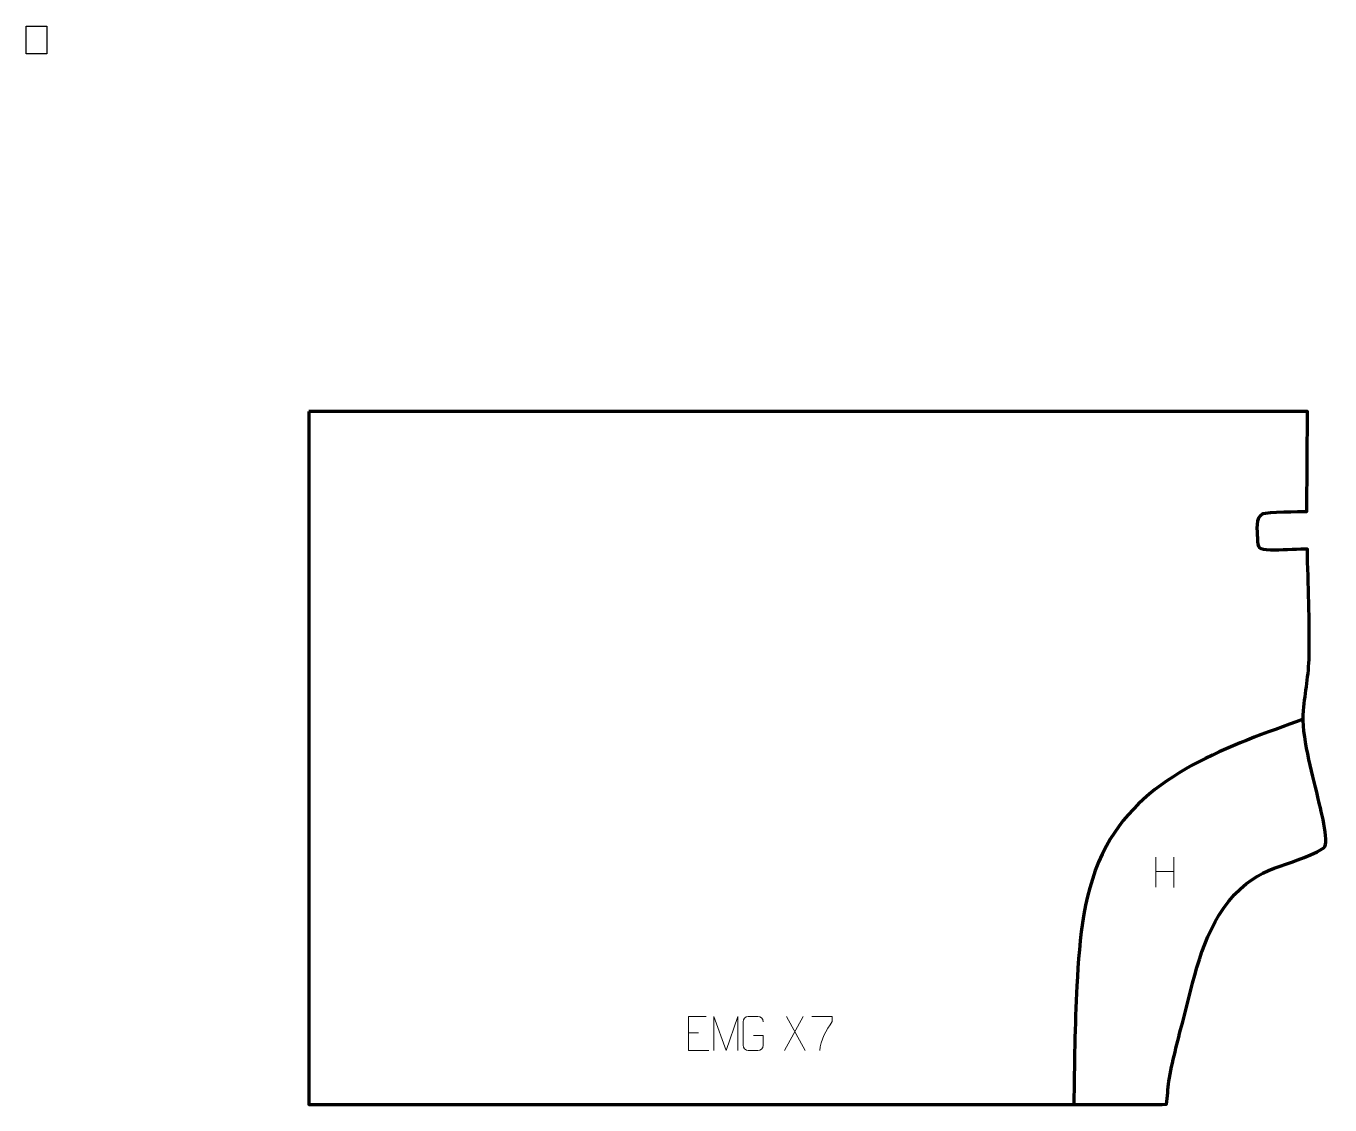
# Model space of a CAD drawing. Header units: millimetres. Extents: x 836 to 1795, y 246 to 1039.
import ezdxf

# ---------------------------------------------------------------- set-up
doc = ezdxf.new("R2010")
doc.units = ezdxf.units.MM
doc.header["$MEASUREMENT"] = 0
doc.header["$XCLIPFRAME"] = 0
for name, color, linetype in [('layer 1', 7, 'Continuous'), ('layer 2', 7, 'Continuous'), ('layer 3', 7, 'Continuous')]:
    doc.layers.add(name, color=color, linetype=linetype)
picture_1 = doc.add_image_def('image1.jpg', size_in_pixel=(76809, 102412))

msp = doc.modelspace()

# ---------------------------------------------------------------- linework, layer by layer
at = {"layer": 'layer 2', "color": 142, "lineweight": 158}
msp.add_open_spline([(1775.54, 529.4), (1721.85, 509.65), (1659.91, 489.77), (1630.75, 436.15), (1630.75, 436.15), (1613.65, 404.72), (1610.98, 368.25), (1609.04, 333.19), (1609.04, 333.19), (1607.44, 304.15), (1607.3, 275.03), (1606.74, 245.95)], degree=3, knots=[0, 0, 0, 0, 0.25, 0.25, 0.25, 0.25, 0.5, 0.5, 0.5, 0.5, 1, 1, 1, 1], dxfattribs=at)
at = {"layer": 'layer 2', "color": 142, "lineweight": 9}
for points in [[(1667.19, 427.89), (1667.19, 427.89), (1667.19, 405.7), (1667.19, 405.7)], [(1680.31, 427.89), (1680.31, 427.89), (1680.31, 405.55), (1680.31, 405.55)], [(1667.21, 417.25), (1667.21, 417.25), (1680.31, 417.25), (1680.31, 417.25)], [(1407.64, 310.57), (1407.64, 310.57), (1393.91, 285.68), (1393.91, 285.68)], [(1395.36, 310.57), (1395.36, 310.57), (1409.1, 285.62), (1409.1, 285.62)], [(1323.36, 298.72), (1323.36, 298.72), (1330.53, 298.72), (1330.53, 298.72)]]:
    msp.add_open_spline(points, degree=3, dxfattribs=at)
for points, knots in [([(1336.24, 310.6), (1336.24, 310.6), (1323.36, 310.6), (1323.36, 310.6), (1323.36, 310.6), (1323.36, 310.6), (1323.36, 285.65), (1323.36, 285.65), (1323.36, 285.65), (1323.36, 285.65), (1338.23, 285.65), (1338.23, 285.65)], [0, 0, 0, 0, 0.25, 0.25, 0.25, 0.25, 0.5, 0.5, 0.5, 0.5, 1, 1, 1, 1]), ([(1341.95, 285.65), (1341.95, 285.65), (1341.95, 310.6), (1341.95, 310.6), (1341.95, 310.6), (1341.95, 310.6), (1350.87, 285.65), (1350.87, 285.65), (1350.87, 285.65), (1350.87, 285.65), (1359.63, 310.6), (1359.63, 310.6), (1359.63, 310.6), (1359.63, 310.6), (1359.63, 285.65), (1359.63, 285.65)], [0, 0, 0, 0, 0.2, 0.2, 0.2, 0.2, 0.4, 0.4, 0.4, 0.4, 0.6, 0.6, 0.6, 0.6, 1, 1, 1, 1]), ([(1371.04, 296.63), (1371.04, 296.63), (1378.21, 296.63), (1378.21, 296.63), (1378.21, 296.63), (1378.21, 296.63), (1378.21, 289.47), (1378.21, 289.47), (1378.21, 289.47), (1378.07, 287.15), (1376.39, 285.67), (1374.24, 285.66), (1374.24, 285.66), (1371.91, 285.66), (1369.58, 285.66), (1367.25, 285.66), (1367.25, 285.66), (1365.32, 285.55), (1363.35, 287.43), (1363.36, 289.45), (1363.36, 289.45), (1363.36, 295.22), (1363.36, 300.99), (1363.36, 306.76), (1363.36, 306.76), (1363.37, 308.89), (1365.11, 310.61), (1367.27, 310.6), (1367.27, 310.6), (1369.59, 310.6), (1371.92, 310.6), (1374.24, 310.6), (1374.24, 310.6), (1376.19, 310.63), (1378.18, 309.14), (1378.21, 306.71)], [0, 0, 0, 0, 0.1, 0.1, 0.1, 0.1, 0.2, 0.2, 0.2, 0.2, 0.3, 0.3, 0.3, 0.3, 0.4, 0.4, 0.4, 0.4, 0.5, 0.5, 0.5, 0.5, 0.6, 0.6, 0.6, 0.6, 0.7, 0.7, 0.7, 0.7, 0.8, 0.8, 0.8, 0.8, 1, 1, 1, 1]), ([(1414.09, 310.57), (1414.09, 310.57), (1428.9, 310.57), (1428.9, 310.57), (1428.9, 310.57), (1428.9, 309.32), (1428.9, 308.07), (1428.9, 306.82), (1428.9, 306.82), (1424.91, 300.83), (1420, 293), (1420, 285.62)], [0, 0, 0, 0, 0.25, 0.25, 0.25, 0.25, 0.5, 0.5, 0.5, 0.5, 1, 1, 1, 1])]:
    msp.add_open_spline(points, degree=3, knots=knots, dxfattribs=at)
at = {"layer": 'layer 3', "color": 242, "lineweight": 158}
msp.add_open_spline([(1043.79, 755.81), (1043.79, 755.81), (1778.61, 755.81), (1778.61, 755.81), (1778.61, 755.81), (1778.61, 755.81), (1778.35, 682.25), (1778.35, 682.25), (1778.35, 682.25), (1773.12, 682.12), (1748.76, 682.05), (1745.77, 680.68), (1745.77, 680.68), (1740.34, 678.21), (1741.94, 667.92), (1742.09, 662.74), (1742.09, 662.74), (1742.31, 654.86), (1742.55, 654.07), (1751.48, 653.87), (1751.48, 653.87), (1759.25, 653.69), (1768.83, 654.43), (1776.9, 654.61), (1776.9, 654.61), (1776.9, 654.61), (1778.61, 654.65), (1778.61, 654.65), (1778.61, 654.65), (1779.11, 628.75), (1780.44, 601.8), (1779.96, 576.01), (1779.96, 576.01), (1779.61, 561.45), (1777.11, 549.74), (1775.73, 535.7), (1775.73, 535.7), (1774.18, 517.33), (1782.14, 490.62), (1786.34, 472.11), (1786.34, 472.11), (1787.77, 465.99), (1795.22, 438.48), (1790.77, 434.64), (1790.77, 434.64), (1763.75, 418.83), (1743.91, 423.65), (1720.76, 395.41), (1720.76, 395.41), (1700.32, 369.66), (1694.93, 336.7), (1686.68, 305.76), (1686.68, 305.76), (1683.19, 292.61), (1678.96, 276.35), (1676.81, 263.06), (1676.81, 263.06), (1675.93, 257.58), (1675.75, 251.74), (1675.04, 246.11), (1675.04, 246.11), (1666.31, 245.54), (1655.39, 245.95), (1646.43, 245.95), (1646.43, 245.95), (1445.97, 245.95), (1245.51, 245.95), (1045.04, 245.95), (1045.04, 245.95), (1045.04, 245.95), (1043.79, 245.95), (1043.79, 245.95), (1043.79, 245.95), (1043.79, 245.95), (1043.79, 755.81), (1043.79, 755.81)], degree=3, knots=[0, 0, 0, 0, 0.05, 0.05, 0.05, 0.05, 0.1, 0.1, 0.1, 0.1, 0.15, 0.15, 0.15, 0.15, 0.2, 0.2, 0.2, 0.2, 0.25, 0.25, 0.25, 0.25, 0.3, 0.3, 0.3, 0.3, 0.35, 0.35, 0.35, 0.35, 0.4, 0.4, 0.4, 0.4, 0.45, 0.45, 0.45, 0.45, 0.5, 0.5, 0.5, 0.5, 0.55, 0.55, 0.55, 0.55, 0.6, 0.6, 0.6, 0.6, 0.65, 0.65, 0.65, 0.65, 0.7, 0.7, 0.7, 0.7, 0.75, 0.75, 0.75, 0.75, 0.8, 0.8, 0.8, 0.8, 0.85, 0.85, 0.85, 0.85, 0.9, 0.9, 0.9, 0.9, 1, 1, 1, 1], dxfattribs=at)

# ---------------------------------------------------------------- pictures from other files: only their frames are drawn
at = {"layer": 'layer 1', "color": 0}
image = msp.add_image(picture_1, insert=(823.95, -442.56), size_in_units=(1106.76, 1475.68), dxfattribs=at)
image.set_boundary_path([(824, -442.6), (1890.8, 979.8)])
image.dxf.flags = 3

doc.saveas('drawing.dxf')
